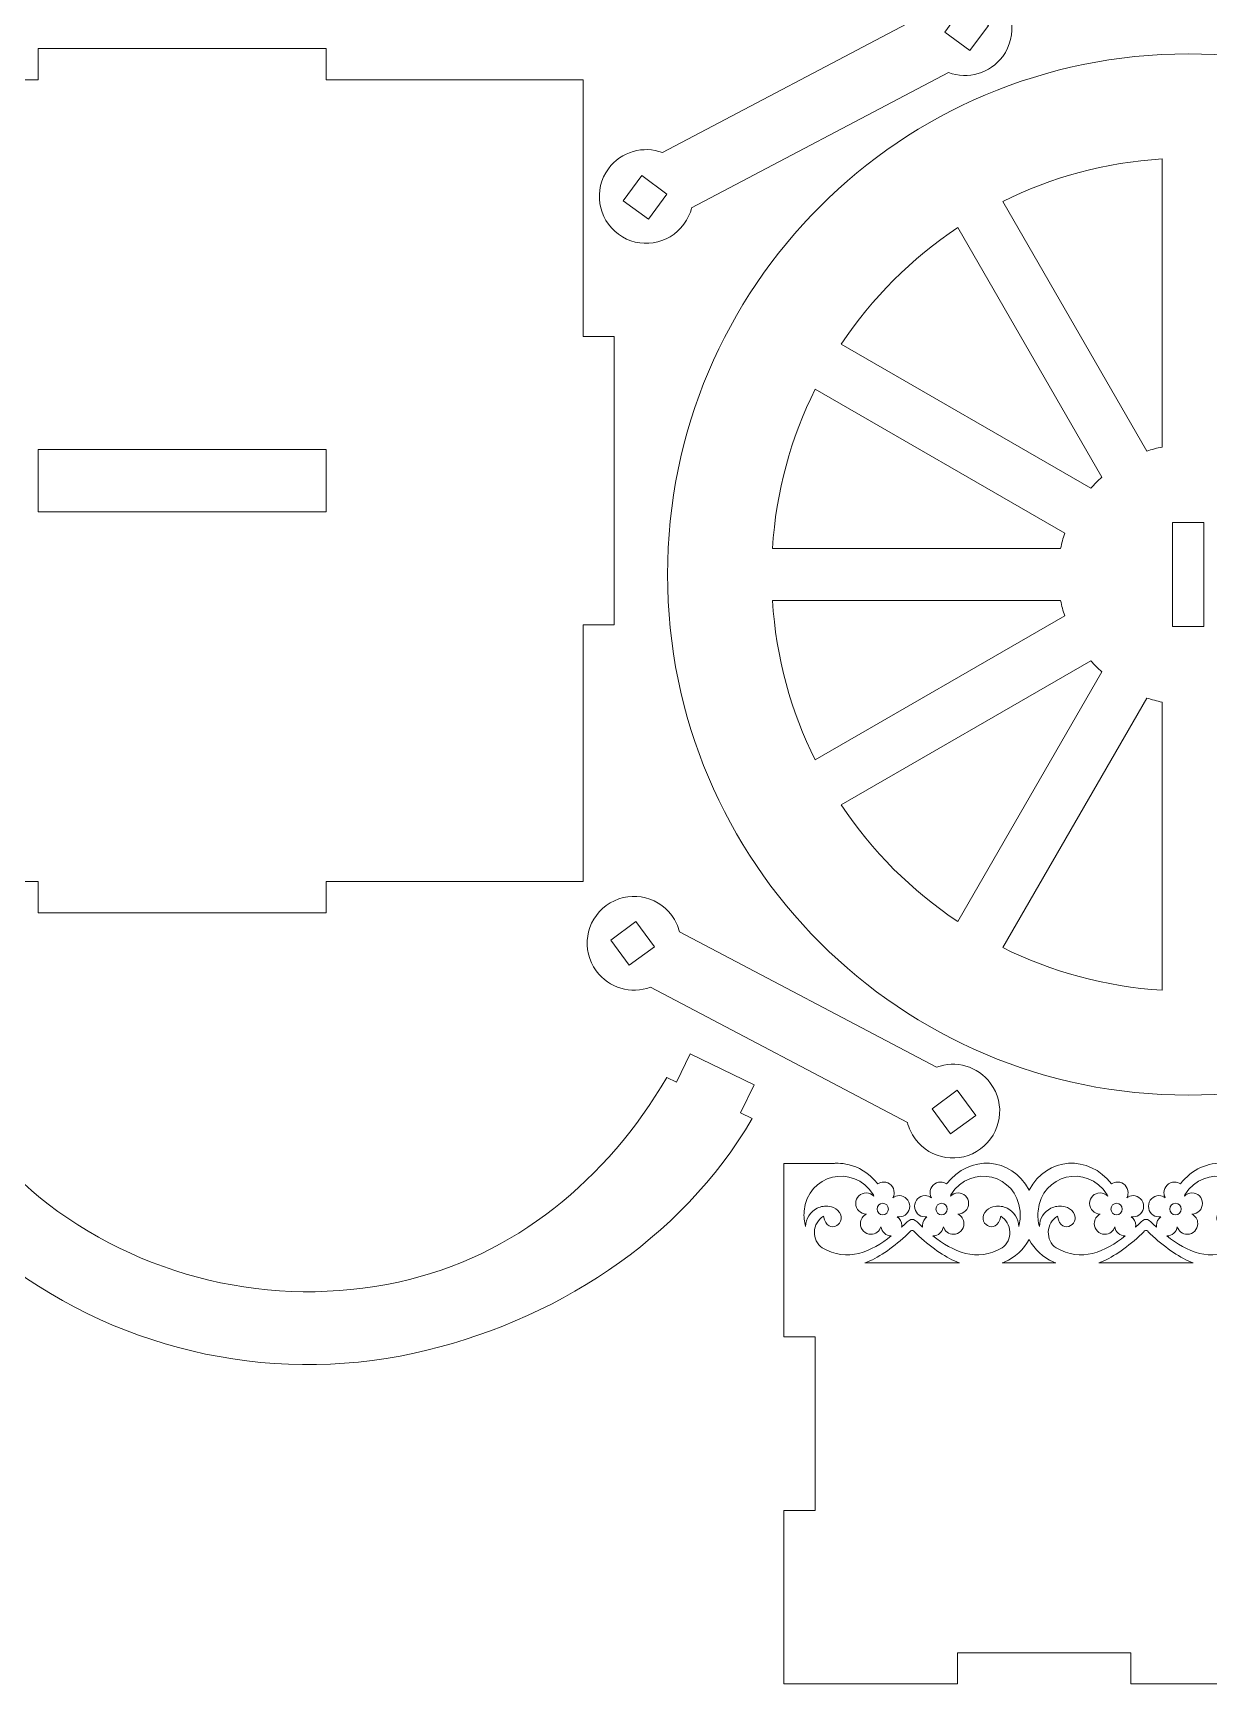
# Model space of a CAD drawing. Header units: millimetres. Extents: x -283 to 283, y -432 to 191.
# Drawn here: x 10.5 to 123.4, y -136.9 to 21.7 of the extents above; entities that cross this region are included whole.
import ezdxf

# ---------------------------------------------------------------- set-up
doc = ezdxf.new("R2010")
doc.units = ezdxf.units.MM
doc.header["$MEASUREMENT"] = 0
doc.layers.add('Camada 1', color=7, linetype='Continuous')

msp = doc.modelspace()

# ---------------------------------------------------------------- linework, layer by layer
at = {"layer": 'Camada 1', "color": 250, "lineweight": 20}
for points, knots in [([(102.6792, 25.7289), (104.6826, 24.2583), (105.1145, 21.442), (103.6439, 19.4385), (103.6439, 19.4385), (102.4254, 17.7786), (100.2832, 17.1975), (98.4448, 17.8834), (98.4448, 17.8834), (98.4448, 17.8834), (73.7652, 4.8885), (73.7652, 4.8885), (73.7652, 4.8885), (73.6276, 4.3373), (73.3831, 3.8031), (73.0261, 3.3169), (73.0261, 3.3169), (71.5555, 1.3134), (68.7392, 0.8815), (66.7357, 2.3522), (66.7357, 2.3522), (64.7322, 3.8228), (64.3003, 6.6391), (65.771, 8.6426), (65.771, 8.6426), (66.9894, 10.3025), (69.1317, 10.8835), (70.97, 10.1977), (70.97, 10.1977), (70.97, 10.1977), (95.6497, 23.1926), (95.6497, 23.1926), (95.6497, 23.1926), (95.7872, 23.7438), (96.0318, 24.2779), (96.3887, 24.7642), (96.3887, 24.7642), (97.8594, 26.7677), (100.6757, 27.1996), (102.6792, 25.7289)], [0, 0, 0, 0, 0.09090909, 0.09090909, 0.09090909, 0.09090909, 0.18181818, 0.18181818, 0.18181818, 0.18181818, 0.27272727, 0.27272727, 0.27272727, 0.27272727, 0.36363636, 0.36363636, 0.36363636, 0.36363636, 0.45454545, 0.45454545, 0.45454545, 0.45454545, 0.54545455, 0.54545455, 0.54545455, 0.54545455, 0.63636364, 0.63636364, 0.63636364, 0.63636364, 0.72727273, 0.72727273, 0.72727273, 0.72727273, 0.81818182, 0.81818182, 0.81818182, 0.81818182, 1, 1, 1, 1]), ([(102.2609, 22.4145), (102.2609, 22.4145), (99.8425, 24.1897), (99.8425, 24.1897), (99.8425, 24.1897), (99.8425, 24.1897), (98.0673, 21.7713), (98.0673, 21.7713), (98.0673, 21.7713), (98.0673, 21.7713), (100.4856, 19.9961), (100.4856, 19.9961), (100.4856, 19.9961), (100.4856, 19.9961), (102.2609, 22.4145), (102.2609, 22.4145)], [0, 0, 0, 0, 0.2, 0.2, 0.2, 0.2, 0.4, 0.4, 0.4, 0.4, 0.6, 0.6, 0.6, 0.6, 1, 1, 1, 1]), ([(-16.6635, -7.477), (-16.6635, -7.477), (-16.6635, -35.1436), (-16.6635, -35.1436), (-16.6635, -35.1436), (-16.6635, -35.1436), (-13.6635, -35.1436), (-13.6635, -35.1436), (-13.6635, -35.1436), (-13.6635, -35.1436), (-13.6635, -59.8103), (-13.6635, -59.8103), (-13.6635, -59.8103), (-13.6635, -59.8103), (11.0032, -59.8103), (11.0032, -59.8103), (11.0032, -59.8103), (11.0032, -59.8103), (11.0032, -62.8103), (11.0032, -62.8103), (11.0032, -62.8103), (11.0032, -62.8103), (38.6698, -62.8103), (38.6698, -62.8103), (38.6698, -62.8103), (38.6698, -62.8103), (38.6698, -59.8103), (38.6698, -59.8103), (38.6698, -59.8103), (38.6698, -59.8103), (63.3365, -59.8103), (63.3365, -59.8103), (63.3365, -59.8103), (63.3365, -59.8103), (63.3365, -35.1436), (63.3365, -35.1436), (63.3365, -35.1436), (63.3365, -35.1436), (66.3365, -35.1436), (66.3365, -35.1436), (66.3365, -35.1436), (66.3365, -35.1436), (66.3365, -7.477), (66.3365, -7.477), (66.3365, -7.477), (66.3365, -7.477), (63.3365, -7.477), (63.3365, -7.477), (63.3365, -7.477), (63.3365, -7.477), (63.3365, 17.1897), (63.3365, 17.1897), (63.3365, 17.1897), (63.3365, 17.1897), (38.6698, 17.1897), (38.6698, 17.1897), (38.6698, 17.1897), (38.6698, 17.1897), (38.6698, 20.1897), (38.6698, 20.1897), (38.6698, 20.1897), (38.6698, 20.1897), (11.0032, 20.1897), (11.0032, 20.1897), (11.0032, 20.1897), (11.0032, 20.1897), (11.0032, 17.1897), (11.0032, 17.1897), (11.0032, 17.1897), (11.0032, 17.1897), (-13.6635, 17.1897), (-13.6635, 17.1897), (-13.6635, 17.1897), (-13.6635, 17.1897), (-13.6635, -7.477), (-13.6635, -7.477), (-13.6635, -7.477), (-13.6635, -7.477), (-16.6635, -7.477), (-16.6635, -7.477)], [0, 0, 0, 0, 0.04761905, 0.04761905, 0.04761905, 0.04761905, 0.0952381, 0.0952381, 0.0952381, 0.0952381, 0.14285714, 0.14285714, 0.14285714, 0.14285714, 0.19047619, 0.19047619, 0.19047619, 0.19047619, 0.23809524, 0.23809524, 0.23809524, 0.23809524, 0.28571429, 0.28571429, 0.28571429, 0.28571429, 0.33333333, 0.33333333, 0.33333333, 0.33333333, 0.38095238, 0.38095238, 0.38095238, 0.38095238, 0.42857143, 0.42857143, 0.42857143, 0.42857143, 0.47619048, 0.47619048, 0.47619048, 0.47619048, 0.52380952, 0.52380952, 0.52380952, 0.52380952, 0.57142857, 0.57142857, 0.57142857, 0.57142857, 0.61904762, 0.61904762, 0.61904762, 0.61904762, 0.66666667, 0.66666667, 0.66666667, 0.66666667, 0.71428571, 0.71428571, 0.71428571, 0.71428571, 0.76190476, 0.76190476, 0.76190476, 0.76190476, 0.80952381, 0.80952381, 0.80952381, 0.80952381, 0.85714286, 0.85714286, 0.85714286, 0.85714286, 0.9047619, 0.9047619, 0.9047619, 0.9047619, 1, 1, 1, 1]), ([(121.4498, 19.6705), (149.064, 19.6705), (171.4498, -2.7153), (171.4498, -30.3295), (171.4498, -30.3295), (171.4498, -57.9437), (149.064, -80.3295), (121.4498, -80.3295), (121.4498, -80.3295), (93.8356, -80.3295), (71.4498, -57.9437), (71.4498, -30.3295), (71.4498, -30.3295), (71.4498, -2.7153), (93.8356, 19.6705), (121.4498, 19.6705)], [0, 0, 0, 0, 0.2, 0.2, 0.2, 0.2, 0.4, 0.4, 0.4, 0.4, 0.6, 0.6, 0.6, 0.6, 1, 1, 1, 1]), ([(117.4897, -18.4704), (117.9644, -18.3119), (118.4517, -18.181), (118.9498, -18.0798), (118.9498, -18.0798), (118.9498, -18.0798), (118.9498, 9.5905), (118.9498, 9.5905), (118.9498, 9.5905), (113.48, 9.2527), (108.3074, 7.8173), (103.651, 5.4989), (103.651, 5.4989), (103.651, 5.4989), (117.4897, -18.4704), (117.4897, -18.4704)], [0, 0, 0, 0, 0.2, 0.2, 0.2, 0.2, 0.4, 0.4, 0.4, 0.4, 0.6, 0.6, 0.6, 0.6, 1, 1, 1, 1]), ([(71.3956, 6.2108), (71.3956, 6.2108), (68.9772, 7.986), (68.9772, 7.986), (68.9772, 7.986), (68.9772, 7.986), (67.202, 5.5676), (67.202, 5.5676), (67.202, 5.5676), (67.202, 5.5676), (69.6204, 3.7924), (69.6204, 3.7924), (69.6204, 3.7924), (69.6204, 3.7924), (71.3956, 6.2108), (71.3956, 6.2108)], [0, 0, 0, 0, 0.2, 0.2, 0.2, 0.2, 0.4, 0.4, 0.4, 0.4, 0.6, 0.6, 0.6, 0.6, 1, 1, 1, 1]), ([(112.0939, -22.0411), (112.428, -21.6642), (112.7845, -21.3077), (113.1614, -20.9736), (113.1614, -20.9736), (113.1614, -20.9736), (99.3229, 2.9954), (99.3229, 2.9954), (99.3229, 2.9954), (94.888, 0.0444), (91.0753, -3.7672), (88.1249, -8.2026), (88.1249, -8.2026), (88.1249, -8.2026), (112.0939, -22.0411), (112.0939, -22.0411)], [0, 0, 0, 0, 0.2, 0.2, 0.2, 0.2, 0.4, 0.4, 0.4, 0.4, 0.6, 0.6, 0.6, 0.6, 1, 1, 1, 1]), ([(109.2001, -27.8295), (109.3012, -27.3314), (109.4323, -26.8442), (109.5907, -26.3694), (109.5907, -26.3694), (109.5907, -26.3694), (85.6214, -12.5307), (85.6214, -12.5307), (85.6214, -12.5307), (83.3038, -17.1876), (81.8672, -22.3595), (81.5298, -27.8295), (81.5298, -27.8295), (81.5298, -27.8295), (109.2001, -27.8295), (109.2001, -27.8295)], [0, 0, 0, 0, 0.2, 0.2, 0.2, 0.2, 0.4, 0.4, 0.4, 0.4, 0.6, 0.6, 0.6, 0.6, 1, 1, 1, 1]), ([(38.6698, -22.7895), (38.6698, -22.7895), (38.6698, -19.831), (38.6698, -19.831), (38.6698, -19.831), (38.6698, -19.831), (38.6698, -18.3103), (38.6698, -18.3103), (38.6698, -18.3103), (38.6698, -18.3103), (11.0032, -18.3103), (11.0032, -18.3103), (11.0032, -18.3103), (11.0032, -18.3103), (11.0032, -19.831), (11.0032, -19.831), (11.0032, -19.831), (11.0032, -19.831), (11.0032, -22.7895), (11.0032, -22.7895), (11.0032, -22.7895), (11.0032, -22.7895), (11.0032, -24.3103), (11.0032, -24.3103), (11.0032, -24.3103), (11.0032, -24.3103), (38.6698, -24.3103), (38.6698, -24.3103), (38.6698, -24.3103), (38.6698, -24.3103), (38.6698, -22.7895), (38.6698, -22.7895)], [0, 0, 0, 0, 0.11111111, 0.11111111, 0.11111111, 0.11111111, 0.22222222, 0.22222222, 0.22222222, 0.22222222, 0.33333333, 0.33333333, 0.33333333, 0.33333333, 0.44444444, 0.44444444, 0.44444444, 0.44444444, 0.55555556, 0.55555556, 0.55555556, 0.55555556, 0.66666667, 0.66666667, 0.66666667, 0.66666667, 0.77777778, 0.77777778, 0.77777778, 0.77777778, 1, 1, 1, 1]), ([(119.9498, -25.3295), (119.9498, -25.3295), (122.9498, -25.3295), (122.9498, -25.3295), (122.9498, -25.3295), (122.9498, -25.3295), (122.9498, -35.3295), (122.9498, -35.3295), (122.9498, -35.3295), (122.9498, -35.3295), (119.9498, -35.3295), (119.9498, -35.3295), (119.9498, -35.3295), (119.9498, -35.3295), (119.9498, -25.3295), (119.9498, -25.3295)], [0, 0, 0, 0, 0.2, 0.2, 0.2, 0.2, 0.4, 0.4, 0.4, 0.4, 0.6, 0.6, 0.6, 0.6, 1, 1, 1, 1]), ([(109.5907, -34.2896), (109.4322, -33.8149), (109.3013, -33.3276), (109.2001, -32.8295), (109.2001, -32.8295), (109.2001, -32.8295), (81.5298, -32.8295), (81.5298, -32.8295), (81.5298, -32.8295), (81.8676, -38.2993), (83.303, -43.4719), (85.6214, -48.1283), (85.6214, -48.1283), (85.6214, -48.1283), (109.5907, -34.2896), (109.5907, -34.2896)], [0, 0, 0, 0, 0.2, 0.2, 0.2, 0.2, 0.4, 0.4, 0.4, 0.4, 0.6, 0.6, 0.6, 0.6, 1, 1, 1, 1]), ([(113.1614, -39.6854), (112.7845, -39.3513), (112.4281, -38.9949), (112.094, -38.618), (112.094, -38.618), (112.094, -38.618), (88.1249, -52.4564), (88.1249, -52.4564), (88.1249, -52.4564), (91.0759, -56.8913), (94.8875, -60.704), (99.3229, -63.6544), (99.3229, -63.6544), (99.3229, -63.6544), (113.1614, -39.6854), (113.1614, -39.6854)], [0, 0, 0, 0, 0.2, 0.2, 0.2, 0.2, 0.4, 0.4, 0.4, 0.4, 0.6, 0.6, 0.6, 0.6, 1, 1, 1, 1]), ([(118.9498, -42.5792), (118.4517, -42.4781), (117.9645, -42.347), (117.4897, -42.1886), (117.4897, -42.1886), (117.4897, -42.1886), (103.651, -66.1579), (103.651, -66.1579), (103.651, -66.1579), (108.3079, -68.4755), (113.4798, -69.9121), (118.9498, -70.2495), (118.9498, -70.2495), (118.9498, -70.2495), (118.9498, -42.5792), (118.9498, -42.5792)], [0, 0, 0, 0, 0.2, 0.2, 0.2, 0.2, 0.4, 0.4, 0.4, 0.4, 0.6, 0.6, 0.6, 0.6, 1, 1, 1, 1]), ([(65.5713, -62.1129), (63.5679, -63.5835), (63.136, -66.3998), (64.6066, -68.4033), (64.6066, -68.4033), (65.8251, -70.0632), (67.9673, -70.6443), (69.8057, -69.9584), (69.8057, -69.9584), (69.8057, -69.9584), (94.4853, -82.9533), (94.4853, -82.9533), (94.4853, -82.9533), (94.6229, -83.5045), (94.8674, -84.0387), (95.2244, -84.5249), (95.2244, -84.5249), (96.695, -86.5284), (99.5113, -86.9603), (101.5148, -85.4896), (101.5148, -85.4896), (103.5183, -84.019), (103.9502, -81.2027), (102.4795, -79.1992), (102.4795, -79.1992), (101.2611, -77.5393), (99.1188, -76.9583), (97.2805, -77.6441), (97.2805, -77.6441), (97.2805, -77.6441), (72.6008, -64.6492), (72.6008, -64.6492), (72.6008, -64.6492), (72.4633, -64.098), (72.2187, -63.5639), (71.8618, -63.0776), (71.8618, -63.0776), (70.3911, -61.0741), (67.5748, -60.6422), (65.5713, -62.1129)], [0, 0, 0, 0, 0.09090909, 0.09090909, 0.09090909, 0.09090909, 0.18181818, 0.18181818, 0.18181818, 0.18181818, 0.27272727, 0.27272727, 0.27272727, 0.27272727, 0.36363636, 0.36363636, 0.36363636, 0.36363636, 0.45454545, 0.45454545, 0.45454545, 0.45454545, 0.54545455, 0.54545455, 0.54545455, 0.54545455, 0.63636364, 0.63636364, 0.63636364, 0.63636364, 0.72727273, 0.72727273, 0.72727273, 0.72727273, 0.81818182, 0.81818182, 0.81818182, 0.81818182, 1, 1, 1, 1]), ([(47.1056, -105.1136), (60.3606, -102.2223), (72.8253, -94.2545), (79.5728, -82.571), (79.5728, -82.571), (79.5728, -82.571), (78.4641, -82.037), (78.4641, -82.037), (78.4641, -82.037), (78.4641, -82.037), (79.7659, -79.3341), (79.7659, -79.3341), (79.7659, -79.3341), (79.7659, -79.3341), (73.6133, -76.3709), (73.6133, -76.3709), (73.6133, -76.3709), (73.6133, -76.3709), (72.3115, -79.0738), (72.3115, -79.0738), (72.3115, -79.0738), (72.3115, -79.0738), (71.3935, -78.6316), (71.3935, -78.6316), (71.3935, -78.6316), (65.6165, -88.4232), (56.8053, -95.8333), (45.6137, -98.2745), (45.6137, -98.2745), (33.5021, -100.9164), (20.7002, -97.8794), (11.0657, -90.0802), (11.0657, -90.0802), (3.4667, -83.6718), (-2.2375, -75.2993), (-5.4205, -65.8817), (-5.4205, -65.8817), (-6.0377, -64.0555), (-8.0306, -63.0694), (-9.8568, -63.6867), (-9.8568, -63.6867), (-11.683, -64.3039), (-12.6692, -66.2968), (-12.0519, -68.123), (-12.0519, -68.123), (-8.456, -78.7626), (-2.0084, -88.2202), (6.5813, -95.4553), (6.5813, -95.4553), (6.5813, -95.4553), (6.6318, -95.497), (6.6318, -95.497), (6.6318, -95.497), (17.9139, -104.6448), (32.9145, -108.2092), (47.1056, -105.1136)], [0, 0, 0, 0, 0.06666667, 0.06666667, 0.06666667, 0.06666667, 0.13333333, 0.13333333, 0.13333333, 0.13333333, 0.2, 0.2, 0.2, 0.2, 0.26666667, 0.26666667, 0.26666667, 0.26666667, 0.33333333, 0.33333333, 0.33333333, 0.33333333, 0.4, 0.4, 0.4, 0.4, 0.46666667, 0.46666667, 0.46666667, 0.46666667, 0.53333333, 0.53333333, 0.53333333, 0.53333333, 0.6, 0.6, 0.6, 0.6, 0.66666667, 0.66666667, 0.66666667, 0.66666667, 0.73333333, 0.73333333, 0.73333333, 0.73333333, 0.8, 0.8, 0.8, 0.8, 0.86666667, 0.86666667, 0.86666667, 0.86666667, 1, 1, 1, 1]), ([(65.9896, -65.4273), (65.9896, -65.4273), (68.408, -63.6521), (68.408, -63.6521), (68.408, -63.6521), (68.408, -63.6521), (70.1832, -66.0705), (70.1832, -66.0705), (70.1832, -66.0705), (70.1832, -66.0705), (67.7649, -67.8457), (67.7649, -67.8457), (67.7649, -67.8457), (67.7649, -67.8457), (65.9896, -65.4273), (65.9896, -65.4273)], [0, 0, 0, 0, 0.2, 0.2, 0.2, 0.2, 0.4, 0.4, 0.4, 0.4, 0.6, 0.6, 0.6, 0.6, 1, 1, 1, 1]), ([(96.8549, -81.631), (96.8549, -81.631), (99.2733, -79.8558), (99.2733, -79.8558), (99.2733, -79.8558), (99.2733, -79.8558), (101.0485, -82.2742), (101.0485, -82.2742), (101.0485, -82.2742), (101.0485, -82.2742), (98.6301, -84.0494), (98.6301, -84.0494), (98.6301, -84.0494), (98.6301, -84.0494), (96.8549, -81.631), (96.8549, -81.631)], [0, 0, 0, 0, 0.2, 0.2, 0.2, 0.2, 0.4, 0.4, 0.4, 0.4, 0.6, 0.6, 0.6, 0.6, 1, 1, 1, 1]), ([(129.6314, -136.8787), (129.6314, -136.8787), (129.6314, -120.212), (129.6314, -120.212), (129.6314, -120.212), (129.6314, -120.212), (132.6314, -120.212), (132.6314, -120.212), (132.6314, -120.212), (132.6314, -120.212), (132.6314, -103.5454), (132.6314, -103.5454), (132.6314, -103.5454), (132.6314, -103.5454), (129.6314, -103.5454), (129.6314, -103.5454), (129.6314, -103.5454), (129.6314, -103.5454), (129.6314, -86.8787), (129.6314, -86.8787), (129.6314, -86.8787), (129.6314, -86.8787), (124.8872, -86.8788), (124.8872, -86.8788), (124.8872, -86.8788), (123.3831, -86.7618), (121.8151, -87.4172), (120.7057, -88.8597), (120.7057, -88.8597), (120.5434, -88.746), (120.3464, -88.6796), (120.1343, -88.6796), (120.1343, -88.6796), (119.5783, -88.6796), (119.1276, -89.1354), (119.1276, -89.6977), (119.1276, -89.6977), (119.1276, -89.8743), (119.172, -90.0402), (119.2501, -90.1849), (119.2501, -90.1849), (119.0814, -90.056), (118.8716, -89.9797), (118.6441, -89.9797), (118.6441, -89.9797), (118.0883, -89.9797), (117.6377, -90.4357), (117.6377, -90.998), (117.6377, -90.998), (117.6377, -91.5603), (118.0883, -92.0162), (118.6441, -92.0162), (118.6441, -92.0162), (118.7071, -92.0162), (118.7691, -92.0101), (118.8287, -91.9989), (118.8287, -91.9989), (118.5691, -92.183), (118.3993, -92.4884), (118.3993, -92.8333), (118.3993, -92.8333), (118.3993, -92.8915), (118.4041, -92.9485), (118.4136, -93.0041), (118.4136, -93.0041), (118.4136, -93.0041), (118.0956, -92.708), (118.0956, -92.708), (118.0956, -92.708), (117.7692, -92.398), (117.592, -92.2487), (117.4041, -92.2665), (117.4041, -92.2665), (117.2162, -92.2487), (117.039, -92.398), (116.7124, -92.708), (116.7124, -92.708), (116.7124, -92.708), (116.3947, -93.0041), (116.3947, -93.0041), (116.3947, -93.0041), (116.404, -92.9485), (116.4089, -92.8915), (116.4089, -92.8333), (116.4089, -92.8333), (116.4089, -92.4884), (116.239, -92.183), (115.9795, -91.9989), (115.9795, -91.9989), (116.0391, -92.0101), (116.1011, -92.0162), (116.1641, -92.0162), (116.1641, -92.0162), (116.7199, -92.0162), (117.1705, -91.5603), (117.1705, -90.998), (117.1705, -90.998), (117.1705, -90.4357), (116.7199, -89.9797), (116.1641, -89.9797), (116.1641, -89.9797), (115.9366, -89.9797), (115.7267, -90.056), (115.5581, -90.1849), (115.5581, -90.1849), (115.6362, -90.0402), (115.6804, -89.8743), (115.6804, -89.6977), (115.6804, -89.6977), (115.6804, -89.1354), (115.2298, -88.6796), (114.6739, -88.6796), (114.6739, -88.6796), (114.4617, -88.6796), (114.2647, -88.746), (114.1023, -88.8597), (114.1023, -88.8597), (111.9052, -86.003), (107.9102, -86.2331), (106.1735, -89.4383), (106.1735, -89.4383), (104.4366, -86.2331), (100.4416, -86.003), (98.2445, -88.8597), (98.2445, -88.8597), (98.0821, -88.746), (97.885, -88.6796), (97.6729, -88.6796), (97.6729, -88.6796), (97.117, -88.6796), (96.6664, -89.1354), (96.6664, -89.6977), (96.6664, -89.6977), (96.6664, -89.8743), (96.7106, -90.0402), (96.7887, -90.1849), (96.7887, -90.1849), (96.6202, -90.056), (96.4103, -89.9797), (96.1829, -89.9797), (96.1829, -89.9797), (95.627, -89.9797), (95.1763, -90.4357), (95.1763, -90.998), (95.1763, -90.998), (95.1763, -91.5603), (95.627, -92.0162), (96.1829, -92.0162), (96.1829, -92.0162), (96.2459, -92.0162), (96.3077, -92.0101), (96.3675, -91.9989), (96.3675, -91.9989), (96.1079, -92.183), (95.9379, -92.4884), (95.9379, -92.8333), (95.9379, -92.8333), (95.9379, -92.8915), (95.9429, -92.9485), (95.9521, -93.0041), (95.9521, -93.0041), (95.9521, -93.0041), (95.6344, -92.708), (95.6344, -92.708), (95.6344, -92.708), (95.3078, -92.398), (95.1306, -92.2487), (94.9427, -92.2665), (94.9427, -92.2665), (94.7548, -92.2487), (94.5777, -92.398), (94.2512, -92.708), (94.2512, -92.708), (94.2512, -92.708), (93.9334, -93.0041), (93.9334, -93.0041), (93.9334, -93.0041), (93.9427, -92.9485), (93.9475, -92.8915), (93.9475, -92.8333), (93.9475, -92.8333), (93.9475, -92.4884), (93.7778, -92.183), (93.5182, -91.9989), (93.5182, -91.9989), (93.578, -92.0101), (93.6397, -92.0162), (93.7027, -92.0162), (93.7027, -92.0162), (94.2587, -92.0162), (94.7092, -91.5603), (94.7092, -90.998), (94.7092, -90.998), (94.7092, -90.4357), (94.2587, -89.9797), (93.7027, -89.9797), (93.7027, -89.9797), (93.4752, -89.9797), (93.2655, -90.056), (93.0968, -90.1849), (93.0968, -90.1849), (93.1749, -90.0402), (93.2192, -89.8743), (93.2192, -89.6977), (93.2192, -89.6977), (93.2192, -89.1354), (92.7685, -88.6796), (92.2127, -88.6796), (92.2127, -88.6796), (92.0004, -88.6796), (91.8036, -88.746), (91.6411, -88.8597), (91.6411, -88.8597), (89.8794, -86.5691), (87.43, -86.881), (87.4596, -86.8787), (87.4596, -86.8787), (87.4596, -86.8787), (82.6314, -86.8787), (82.6314, -86.8787), (82.6314, -86.8787), (82.6314, -86.8787), (82.6314, -96.4453), (82.6314, -96.4453), (82.6314, -96.4453), (82.6314, -96.4453), (82.6314, -103.5454), (82.6314, -103.5454), (82.6314, -103.5454), (82.6314, -103.5454), (85.6314, -103.5454), (85.6314, -103.5454), (85.6314, -103.5454), (85.6314, -103.5454), (85.6314, -120.212), (85.6314, -120.212), (85.6314, -120.212), (85.6314, -120.212), (82.6314, -120.212), (82.6314, -120.212), (82.6314, -120.212), (82.6314, -120.212), (82.6314, -136.8787), (82.6314, -136.8787), (82.6314, -136.8787), (82.6314, -136.8787), (99.2934, -136.8787), (99.2934, -136.8787), (99.2934, -136.8787), (99.2934, -136.8787), (99.2934, -133.8787), (99.2934, -133.8787), (99.2934, -133.8787), (99.2934, -133.8787), (115.96, -133.8787), (115.96, -133.8787), (115.96, -133.8787), (115.96, -133.8787), (115.96, -136.8787), (115.96, -136.8787), (115.96, -136.8787), (115.96, -136.8787), (129.6314, -136.8787), (129.6314, -136.8787)], [0, 0, 0, 0, 0.01492537, 0.01492537, 0.01492537, 0.01492537, 0.02985075, 0.02985075, 0.02985075, 0.02985075, 0.04477612, 0.04477612, 0.04477612, 0.04477612, 0.05970149, 0.05970149, 0.05970149, 0.05970149, 0.07462687, 0.07462687, 0.07462687, 0.07462687, 0.08955224, 0.08955224, 0.08955224, 0.08955224, 0.10447761, 0.10447761, 0.10447761, 0.10447761, 0.11940299, 0.11940299, 0.11940299, 0.11940299, 0.13432836, 0.13432836, 0.13432836, 0.13432836, 0.14925373, 0.14925373, 0.14925373, 0.14925373, 0.1641791, 0.1641791, 0.1641791, 0.1641791, 0.17910448, 0.17910448, 0.17910448, 0.17910448, 0.19402985, 0.19402985, 0.19402985, 0.19402985, 0.20895522, 0.20895522, 0.20895522, 0.20895522, 0.2238806, 0.2238806, 0.2238806, 0.2238806, 0.23880597, 0.23880597, 0.23880597, 0.23880597, 0.25373134, 0.25373134, 0.25373134, 0.25373134, 0.26865672, 0.26865672, 0.26865672, 0.26865672, 0.28358209, 0.28358209, 0.28358209, 0.28358209, 0.29850746, 0.29850746, 0.29850746, 0.29850746, 0.31343284, 0.31343284, 0.31343284, 0.31343284, 0.32835821, 0.32835821, 0.32835821, 0.32835821, 0.34328358, 0.34328358, 0.34328358, 0.34328358, 0.35820896, 0.35820896, 0.35820896, 0.35820896, 0.37313433, 0.37313433, 0.37313433, 0.37313433, 0.3880597, 0.3880597, 0.3880597, 0.3880597, 0.40298507, 0.40298507, 0.40298507, 0.40298507, 0.41791045, 0.41791045, 0.41791045, 0.41791045, 0.43283582, 0.43283582, 0.43283582, 0.43283582, 0.44776119, 0.44776119, 0.44776119, 0.44776119, 0.46268657, 0.46268657, 0.46268657, 0.46268657, 0.47761194, 0.47761194, 0.47761194, 0.47761194, 0.49253731, 0.49253731, 0.49253731, 0.49253731, 0.50746269, 0.50746269, 0.50746269, 0.50746269, 0.52238806, 0.52238806, 0.52238806, 0.52238806, 0.53731343, 0.53731343, 0.53731343, 0.53731343, 0.55223881, 0.55223881, 0.55223881, 0.55223881, 0.56716418, 0.56716418, 0.56716418, 0.56716418, 0.58208955, 0.58208955, 0.58208955, 0.58208955, 0.59701493, 0.59701493, 0.59701493, 0.59701493, 0.6119403, 0.6119403, 0.6119403, 0.6119403, 0.62686567, 0.62686567, 0.62686567, 0.62686567, 0.64179104, 0.64179104, 0.64179104, 0.64179104, 0.65671642, 0.65671642, 0.65671642, 0.65671642, 0.67164179, 0.67164179, 0.67164179, 0.67164179, 0.68656716, 0.68656716, 0.68656716, 0.68656716, 0.70149254, 0.70149254, 0.70149254, 0.70149254, 0.71641791, 0.71641791, 0.71641791, 0.71641791, 0.73134328, 0.73134328, 0.73134328, 0.73134328, 0.74626866, 0.74626866, 0.74626866, 0.74626866, 0.76119403, 0.76119403, 0.76119403, 0.76119403, 0.7761194, 0.7761194, 0.7761194, 0.7761194, 0.79104478, 0.79104478, 0.79104478, 0.79104478, 0.80597015, 0.80597015, 0.80597015, 0.80597015, 0.82089552, 0.82089552, 0.82089552, 0.82089552, 0.8358209, 0.8358209, 0.8358209, 0.8358209, 0.85074627, 0.85074627, 0.85074627, 0.85074627, 0.86567164, 0.86567164, 0.86567164, 0.86567164, 0.88059701, 0.88059701, 0.88059701, 0.88059701, 0.89552239, 0.89552239, 0.89552239, 0.89552239, 0.91044776, 0.91044776, 0.91044776, 0.91044776, 0.92537313, 0.92537313, 0.92537313, 0.92537313, 0.94029851, 0.94029851, 0.94029851, 0.94029851, 0.95522388, 0.95522388, 0.95522388, 0.95522388, 0.97014925, 0.97014925, 0.97014925, 0.97014925, 1, 1, 1, 1]), ([(92.9409, -93.8516), (91.062, -95.3319), (88.6996, -96.4442), (86.3122, -94.9816), (86.3122, -94.9816), (85.797, -94.666), (85.5332, -94.0533), (85.5571, -93.4437), (85.5571, -93.4437), (85.5809, -92.8307), (85.9135, -92.2729), (86.4383, -91.9652), (86.4383, -91.9652), (86.7834, -93.9483), (88.9927, -92.5647), (87.7815, -91.3759), (87.7815, -91.3759), (87.5629, -91.1613), (87.2322, -91.0619), (86.9862, -91.0196), (86.9862, -91.0196), (86.5932, -90.9521), (86.1815, -91.0066), (85.8089, -91.1889), (85.8089, -91.1889), (85.144, -91.5144), (84.7176, -92.1914), (84.707, -92.9386), (84.707, -92.9386), (84.5743, -92.4812), (84.5251, -91.9813), (84.5748, -91.4577), (84.5748, -91.4577), (84.907, -87.9534), (89.2539, -86.8361), (91.2251, -89.8955), (91.2251, -89.8955), (91.2341, -89.9415), (91.2461, -89.9861), (91.261, -90.0295), (91.261, -90.0295), (91.0777, -89.8336), (90.8178, -89.7113), (90.53, -89.7113), (90.53, -89.7113), (89.9742, -89.7113), (89.5236, -90.1673), (89.5236, -90.7296), (89.5236, -90.7296), (89.5236, -91.2919), (89.9742, -91.7478), (90.53, -91.7478), (90.53, -91.7478), (90.53, -91.7478), (90.5479, -91.7475), (90.5479, -91.7475), (90.5479, -91.7475), (90.2084, -91.911), (89.9736, -92.2616), (89.9736, -92.6675), (89.9736, -92.6675), (89.9736, -93.2299), (90.4243, -93.6858), (90.9802, -93.6858), (90.9802, -93.6858), (91.4336, -93.6858), (91.8172, -93.3824), (91.9428, -92.9653), (91.9428, -92.9653), (92.0068, -93.4653), (92.4293, -93.8516), (92.9409, -93.8516)], [0, 0, 0, 0, 0.05263158, 0.05263158, 0.05263158, 0.05263158, 0.10526316, 0.10526316, 0.10526316, 0.10526316, 0.15789474, 0.15789474, 0.15789474, 0.15789474, 0.21052632, 0.21052632, 0.21052632, 0.21052632, 0.26315789, 0.26315789, 0.26315789, 0.26315789, 0.31578947, 0.31578947, 0.31578947, 0.31578947, 0.36842105, 0.36842105, 0.36842105, 0.36842105, 0.42105263, 0.42105263, 0.42105263, 0.42105263, 0.47368421, 0.47368421, 0.47368421, 0.47368421, 0.52631579, 0.52631579, 0.52631579, 0.52631579, 0.57894737, 0.57894737, 0.57894737, 0.57894737, 0.63157895, 0.63157895, 0.63157895, 0.63157895, 0.68421053, 0.68421053, 0.68421053, 0.68421053, 0.73684211, 0.73684211, 0.73684211, 0.73684211, 0.78947368, 0.78947368, 0.78947368, 0.78947368, 0.84210526, 0.84210526, 0.84210526, 0.84210526, 0.89473684, 0.89473684, 0.89473684, 0.89473684, 1, 1, 1, 1]), ([(103.4473, -91.9652), (103.972, -92.2729), (104.3046, -92.8307), (104.3285, -93.4437), (104.3285, -93.4437), (104.3523, -94.0533), (104.0884, -94.6661), (103.5735, -94.9816), (103.5735, -94.9816), (101.1859, -96.4443), (98.8235, -95.3319), (96.9446, -93.8516), (96.9446, -93.8516), (97.4562, -93.8516), (97.879, -93.4653), (97.9425, -92.9653), (97.9425, -92.9653), (98.0684, -93.3824), (98.452, -93.6858), (98.9055, -93.6858), (98.9055, -93.6858), (99.4614, -93.6858), (99.9119, -93.2299), (99.9119, -92.6675), (99.9119, -92.6675), (99.9119, -92.2616), (99.6771, -91.911), (99.3375, -91.7475), (99.3375, -91.7475), (99.3375, -91.7475), (99.3555, -91.7478), (99.3555, -91.7478), (99.3555, -91.7478), (99.9116, -91.7478), (100.3622, -91.2919), (100.3622, -90.7296), (100.3622, -90.7296), (100.3622, -90.1673), (99.9116, -89.7113), (99.3555, -89.7113), (99.3555, -89.7113), (99.0677, -89.7113), (98.808, -89.8336), (98.6246, -90.0295), (98.6246, -90.0295), (98.6394, -89.9861), (98.6515, -89.9415), (98.6604, -89.8955), (98.6604, -89.8955), (100.6318, -86.8361), (104.9785, -87.9534), (105.3108, -91.4577), (105.3108, -91.4577), (105.3605, -91.9813), (105.3114, -92.4812), (105.1787, -92.9386), (105.1787, -92.9386), (105.168, -92.1914), (104.7415, -91.5144), (104.0768, -91.1889), (104.0768, -91.1889), (103.7043, -91.0066), (103.2924, -90.9521), (102.8996, -91.0196), (102.8996, -91.0196), (102.6535, -91.0619), (102.3227, -91.1613), (102.1041, -91.3759), (102.1041, -91.3759), (100.8929, -92.5647), (103.1021, -93.9483), (103.4473, -91.9652)], [0, 0, 0, 0, 0.05263158, 0.05263158, 0.05263158, 0.05263158, 0.10526316, 0.10526316, 0.10526316, 0.10526316, 0.15789474, 0.15789474, 0.15789474, 0.15789474, 0.21052632, 0.21052632, 0.21052632, 0.21052632, 0.26315789, 0.26315789, 0.26315789, 0.26315789, 0.31578947, 0.31578947, 0.31578947, 0.31578947, 0.36842105, 0.36842105, 0.36842105, 0.36842105, 0.42105263, 0.42105263, 0.42105263, 0.42105263, 0.47368421, 0.47368421, 0.47368421, 0.47368421, 0.52631579, 0.52631579, 0.52631579, 0.52631579, 0.57894737, 0.57894737, 0.57894737, 0.57894737, 0.63157895, 0.63157895, 0.63157895, 0.63157895, 0.68421053, 0.68421053, 0.68421053, 0.68421053, 0.73684211, 0.73684211, 0.73684211, 0.73684211, 0.78947368, 0.78947368, 0.78947368, 0.78947368, 0.84210526, 0.84210526, 0.84210526, 0.84210526, 0.89473684, 0.89473684, 0.89473684, 0.89473684, 1, 1, 1, 1]), ([(115.4022, -93.8516), (113.5233, -95.3319), (111.1609, -96.4443), (108.7734, -94.9816), (108.7734, -94.9816), (108.2584, -94.6661), (107.9946, -94.0533), (108.0183, -93.4437), (108.0183, -93.4437), (108.0422, -92.8307), (108.3749, -92.2729), (108.8997, -91.9652), (108.8997, -91.9652), (109.2447, -93.9483), (111.454, -92.5647), (110.2428, -91.3759), (110.2428, -91.3759), (110.0243, -91.1613), (109.6936, -91.0619), (109.4473, -91.0196), (109.4473, -91.0196), (109.0544, -90.9521), (108.6426, -91.0066), (108.2701, -91.1889), (108.2701, -91.1889), (107.6053, -91.5144), (107.1789, -92.1914), (107.1682, -92.9386), (107.1682, -92.9386), (107.0355, -92.4812), (106.9863, -91.9813), (107.0361, -91.4577), (107.0361, -91.4577), (107.3683, -87.9534), (111.7151, -86.8361), (113.6864, -89.8955), (113.6864, -89.8955), (113.6954, -89.9415), (113.7074, -89.9861), (113.7222, -90.0295), (113.7222, -90.0295), (113.539, -89.8336), (113.2791, -89.7113), (112.9914, -89.7113), (112.9914, -89.7113), (112.4354, -89.7113), (111.9847, -90.1673), (111.9847, -90.7296), (111.9847, -90.7296), (111.9847, -91.2919), (112.4354, -91.7478), (112.9914, -91.7478), (112.9914, -91.7478), (112.9914, -91.7478), (113.0093, -91.7475), (113.0093, -91.7475), (113.0093, -91.7475), (112.6697, -91.911), (112.4349, -92.2616), (112.4349, -92.6675), (112.4349, -92.6675), (112.4349, -93.2299), (112.8855, -93.6858), (113.4413, -93.6858), (113.4413, -93.6858), (113.8949, -93.6858), (114.2784, -93.3824), (114.4042, -92.9653), (114.4042, -92.9653), (114.468, -93.4653), (114.8908, -93.8516), (115.4022, -93.8516)], [0, 0, 0, 0, 0.05263158, 0.05263158, 0.05263158, 0.05263158, 0.10526316, 0.10526316, 0.10526316, 0.10526316, 0.15789474, 0.15789474, 0.15789474, 0.15789474, 0.21052632, 0.21052632, 0.21052632, 0.21052632, 0.26315789, 0.26315789, 0.26315789, 0.26315789, 0.31578947, 0.31578947, 0.31578947, 0.31578947, 0.36842105, 0.36842105, 0.36842105, 0.36842105, 0.42105263, 0.42105263, 0.42105263, 0.42105263, 0.47368421, 0.47368421, 0.47368421, 0.47368421, 0.52631579, 0.52631579, 0.52631579, 0.52631579, 0.57894737, 0.57894737, 0.57894737, 0.57894737, 0.63157895, 0.63157895, 0.63157895, 0.63157895, 0.68421053, 0.68421053, 0.68421053, 0.68421053, 0.73684211, 0.73684211, 0.73684211, 0.73684211, 0.78947368, 0.78947368, 0.78947368, 0.78947368, 0.84210526, 0.84210526, 0.84210526, 0.84210526, 0.89473684, 0.89473684, 0.89473684, 0.89473684, 1, 1, 1, 1]), ([(126.0348, -94.9816), (123.6473, -96.4441), (121.2849, -95.3319), (119.406, -93.8516), (119.406, -93.8516), (119.9175, -93.8516), (120.3401, -93.4653), (120.4041, -92.9653), (120.4041, -92.9653), (120.5297, -93.3824), (120.9132, -93.6858), (121.3668, -93.6858), (121.3668, -93.6858), (121.9226, -93.6858), (122.3732, -93.2299), (122.3732, -92.6675), (122.3732, -92.6675), (122.3732, -92.2616), (122.1386, -91.911), (121.7989, -91.7475), (121.7989, -91.7475), (121.7989, -91.7475), (121.8168, -91.7478), (121.8168, -91.7478), (121.8168, -91.7478), (122.3728, -91.7478), (122.8233, -91.2919), (122.8233, -90.7296), (122.8233, -90.7296), (122.8233, -90.1673), (122.3728, -89.7113), (121.8168, -89.7113), (121.8168, -89.7113), (121.529, -89.7113), (121.2691, -89.8336), (121.0858, -90.0295), (121.0858, -90.0295), (121.1007, -89.9861), (121.1128, -89.9415), (121.1217, -89.8955), (121.1217, -89.8955), (123.093, -86.8361), (127.4398, -87.9534), (127.7721, -91.4577), (127.7721, -91.4577), (127.8218, -91.9813), (127.7726, -92.4812), (127.6399, -92.9386), (127.6399, -92.9386), (127.6292, -92.1914), (127.2029, -91.5144), (126.538, -91.1889), (126.538, -91.1889), (126.1655, -91.0066), (125.7536, -90.9521), (125.3608, -91.0196), (125.3608, -91.0196), (125.1146, -91.0619), (124.7839, -91.1613), (124.5653, -91.3759), (124.5653, -91.3759), (123.3541, -92.5647), (125.5635, -93.9483), (125.9085, -91.9652), (125.9085, -91.9652), (126.4333, -92.2729), (126.7659, -92.8307), (126.7897, -93.4437), (126.7897, -93.4437), (126.8136, -94.0533), (126.5496, -94.6662), (126.0348, -94.9816)], [0, 0, 0, 0, 0.05263158, 0.05263158, 0.05263158, 0.05263158, 0.10526316, 0.10526316, 0.10526316, 0.10526316, 0.15789474, 0.15789474, 0.15789474, 0.15789474, 0.21052632, 0.21052632, 0.21052632, 0.21052632, 0.26315789, 0.26315789, 0.26315789, 0.26315789, 0.31578947, 0.31578947, 0.31578947, 0.31578947, 0.36842105, 0.36842105, 0.36842105, 0.36842105, 0.42105263, 0.42105263, 0.42105263, 0.42105263, 0.47368421, 0.47368421, 0.47368421, 0.47368421, 0.52631579, 0.52631579, 0.52631579, 0.52631579, 0.57894737, 0.57894737, 0.57894737, 0.57894737, 0.63157895, 0.63157895, 0.63157895, 0.63157895, 0.68421053, 0.68421053, 0.68421053, 0.68421053, 0.73684211, 0.73684211, 0.73684211, 0.73684211, 0.78947368, 0.78947368, 0.78947368, 0.78947368, 0.84210526, 0.84210526, 0.84210526, 0.84210526, 0.89473684, 0.89473684, 0.89473684, 0.89473684, 1, 1, 1, 1]), ([(92.6632, -91.2655), (92.6632, -91.5711), (92.4185, -91.8188), (92.1165, -91.8188), (92.1165, -91.8188), (91.8145, -91.8188), (91.5697, -91.5711), (91.5697, -91.2655), (91.5697, -91.2655), (91.5697, -90.96), (91.8145, -90.7125), (92.1165, -90.7125), (92.1165, -90.7125), (92.4185, -90.7125), (92.6632, -90.96), (92.6632, -91.2655)], [0, 0, 0, 0, 0.2, 0.2, 0.2, 0.2, 0.4, 0.4, 0.4, 0.4, 0.6, 0.6, 0.6, 0.6, 1, 1, 1, 1]), ([(97.7692, -91.8188), (97.4673, -91.8188), (97.2223, -91.5711), (97.2223, -91.2655), (97.2223, -91.2655), (97.2223, -90.96), (97.4672, -90.7125), (97.7692, -90.7125), (97.7692, -90.7125), (98.071, -90.7125), (98.3159, -90.96), (98.3159, -91.2655), (98.3159, -91.2655), (98.3159, -91.5711), (98.0711, -91.8188), (97.7692, -91.8188)], [0, 0, 0, 0, 0.2, 0.2, 0.2, 0.2, 0.4, 0.4, 0.4, 0.4, 0.6, 0.6, 0.6, 0.6, 1, 1, 1, 1]), ([(115.1245, -91.2655), (115.1245, -91.5711), (114.8795, -91.8188), (114.5776, -91.8188), (114.5776, -91.8188), (114.2757, -91.8188), (114.0309, -91.5711), (114.0309, -91.2655), (114.0309, -91.2655), (114.0309, -90.96), (114.2758, -90.7125), (114.5776, -90.7125), (114.5776, -90.7125), (114.8797, -90.7125), (115.1245, -90.96), (115.1245, -91.2655)], [0, 0, 0, 0, 0.2, 0.2, 0.2, 0.2, 0.4, 0.4, 0.4, 0.4, 0.6, 0.6, 0.6, 0.6, 1, 1, 1, 1]), ([(120.2303, -91.8188), (119.9283, -91.8188), (119.6836, -91.5711), (119.6836, -91.2655), (119.6836, -91.2655), (119.6836, -90.96), (119.9284, -90.7125), (120.2303, -90.7125), (120.2303, -90.7125), (120.5324, -90.7125), (120.7772, -90.96), (120.7772, -91.2655), (120.7772, -91.2655), (120.7772, -91.5711), (120.5323, -91.8188), (120.2303, -91.8188)], [0, 0, 0, 0, 0.2, 0.2, 0.2, 0.2, 0.4, 0.4, 0.4, 0.4, 0.6, 0.6, 0.6, 0.6, 1, 1, 1, 1]), ([(99.4776, -96.4453), (99.4776, -96.4453), (90.4081, -96.4453), (90.4081, -96.4453), (90.4081, -96.4453), (90.4081, -96.4453), (90.4568, -96.4267), (90.4568, -96.4267), (90.4568, -96.4267), (90.4568, -96.4267), (90.6581, -96.345), (90.6581, -96.345), (90.6581, -96.345), (91.8747, -95.8203), (93.2241, -94.8936), (94.5407, -93.6334), (94.5407, -93.6334), (94.7926, -93.3924), (94.8607, -93.287), (94.9427, -93.3111), (94.9427, -93.3111), (95.0249, -93.287), (95.0929, -93.3924), (95.3448, -93.6334), (95.3448, -93.6334), (96.6614, -94.8936), (98.0108, -95.8203), (99.2277, -96.345), (99.2277, -96.345), (99.2277, -96.345), (99.3829, -96.4089), (99.3829, -96.4089), (99.3829, -96.4089), (99.3829, -96.4089), (99.4776, -96.4453), (99.4776, -96.4453)], [0, 0, 0, 0, 0.1, 0.1, 0.1, 0.1, 0.2, 0.2, 0.2, 0.2, 0.3, 0.3, 0.3, 0.3, 0.4, 0.4, 0.4, 0.4, 0.5, 0.5, 0.5, 0.5, 0.6, 0.6, 0.6, 0.6, 0.7, 0.7, 0.7, 0.7, 0.8, 0.8, 0.8, 0.8, 1, 1, 1, 1]), ([(121.9387, -96.4453), (121.9387, -96.4453), (112.8695, -96.4453), (112.8695, -96.4453), (112.8695, -96.4453), (112.8695, -96.4453), (113.032, -96.3816), (113.032, -96.3816), (113.032, -96.3816), (113.032, -96.3816), (113.1195, -96.345), (113.1195, -96.345), (113.1195, -96.345), (114.336, -95.8203), (115.6855, -94.8936), (117.0021, -93.6334), (117.0021, -93.6334), (117.254, -93.3924), (117.322, -93.287), (117.4041, -93.3111), (117.4041, -93.3111), (117.4861, -93.287), (117.5542, -93.3924), (117.8061, -93.6334), (117.8061, -93.6334), (119.1227, -94.8936), (120.4722, -95.8203), (121.6888, -96.345), (121.6888, -96.345), (121.6888, -96.345), (121.7342, -96.3642), (121.7342, -96.3642), (121.7342, -96.3642), (121.7342, -96.3642), (121.9387, -96.4453), (121.9387, -96.4453)], [0, 0, 0, 0, 0.1, 0.1, 0.1, 0.1, 0.2, 0.2, 0.2, 0.2, 0.3, 0.3, 0.3, 0.3, 0.4, 0.4, 0.4, 0.4, 0.5, 0.5, 0.5, 0.5, 0.6, 0.6, 0.6, 0.6, 0.7, 0.7, 0.7, 0.7, 0.8, 0.8, 0.8, 0.8, 1, 1, 1, 1]), ([(108.7431, -96.4453), (108.7431, -96.4453), (103.6035, -96.4453), (103.6035, -96.4453), (103.6035, -96.4453), (103.6035, -96.4453), (103.7202, -96.4002), (103.7202, -96.4002), (103.7202, -96.4002), (103.7202, -96.4002), (103.8535, -96.345), (103.8535, -96.345), (103.8535, -96.345), (104.829, -95.8879), (105.6516, -95.1457), (106.1735, -94.2023), (106.1735, -94.2023), (106.6952, -95.1457), (107.5178, -95.8879), (108.4933, -96.345), (108.4933, -96.345), (108.4933, -96.345), (108.6023, -96.3904), (108.6023, -96.3904), (108.6023, -96.3904), (108.6023, -96.3904), (108.7431, -96.4453), (108.7431, -96.4453)], [0, 0, 0, 0, 0.125, 0.125, 0.125, 0.125, 0.25, 0.25, 0.25, 0.25, 0.375, 0.375, 0.375, 0.375, 0.5, 0.5, 0.5, 0.5, 0.625, 0.625, 0.625, 0.625, 0.75, 0.75, 0.75, 0.75, 1, 1, 1, 1])]:
    msp.add_open_spline(points, degree=3, knots=knots, dxfattribs=at)

doc.saveas('drawing.dxf')
